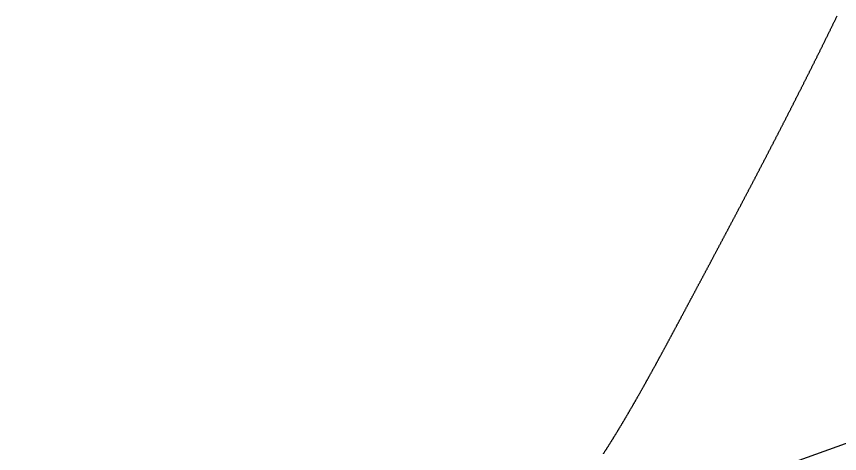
# Model space of a CAD drawing. Header units: millimetres. Extents: x 88 to 97873, y 32 to 55088.
# Drawn here: x 48993.658 to 48995.255, y 5108.225 to 5109.074 of the extents above; entities that cross this region are included whole.
import ezdxf

# ---------------------------------------------------------------- set-up
doc = ezdxf.new("R2010")
doc.units = ezdxf.units.MM
doc.header["$LTSCALE"] = 0.3

msp = doc.modelspace()

# ---------------------------------------------------------------- linework, layer by layer
msp.add_lwpolyline([(48994.7969, 5108.2248), (48994.7973, 5108.2255), (48994.7978, 5108.2262), (48994.7983, 5108.2269), (48994.7987, 5108.2276), (48994.7992, 5108.2284), (48994.7997, 5108.2291), (48994.8001, 5108.2298), (48994.8006, 5108.2305), (48994.801, 5108.2313), (48994.8015, 5108.232), (48994.802, 5108.2327), (48994.8024, 5108.2334), (48994.8029, 5108.2342), (48994.8034, 5108.2349), (48994.8038, 5108.2356), (48994.8043, 5108.2363), (48994.8048, 5108.2371), (48994.8052, 5108.2378), (48994.8057, 5108.2385), (48994.8062, 5108.2393), (48994.8066, 5108.24), (48994.8071, 5108.2407), (48994.8076, 5108.2415), (48994.808, 5108.2422), (48994.8085, 5108.2429), (48994.8089, 5108.2437), (48994.8094, 5108.2444), (48994.8099, 5108.2452), (48994.8103, 5108.2459), (48994.8108, 5108.2466), (48994.8113, 5108.2474), (48994.8117, 5108.2481), (48994.8122, 5108.2489), (48994.8127, 5108.2496), (48994.8131, 5108.2503), (48994.8136, 5108.2511), (48994.814, 5108.2518), (48994.8145, 5108.2526), (48994.815, 5108.2533), (48994.8154, 5108.2541), (48994.8159, 5108.2548), (48994.8164, 5108.2556), (48994.8168, 5108.2563), (48994.8173, 5108.2571), (48994.8177, 5108.2578), (48994.8182, 5108.2586), (48994.8187, 5108.2593), (48994.8191, 5108.2601), (48994.8196, 5108.2608), (48994.8201, 5108.2616), (48994.8205, 5108.2623), (48994.821, 5108.2631), (48994.8215, 5108.2638), (48994.8219, 5108.2646), (48994.8224, 5108.2654), (48994.8228, 5108.2661), (48994.8233, 5108.2669), (48994.8238, 5108.2676), (48994.8242, 5108.2684), (48994.8247, 5108.2692), (48994.8252, 5108.2699), (48994.8256, 5108.2707), (48994.8261, 5108.2714), (48994.8265, 5108.2722), (48994.827, 5108.273), (48994.8275, 5108.2737), (48994.8279, 5108.2745), (48994.8284, 5108.2753), (48994.8289, 5108.276), (48994.8293, 5108.2768), (48994.8298, 5108.2776), (48994.8302, 5108.2783), (48994.8307, 5108.2791), (48994.8312, 5108.2799), (48994.8316, 5108.2806), (48994.8321, 5108.2814), (48994.8326, 5108.2822), (48994.833, 5108.283), (48994.8335, 5108.2837), (48994.8339, 5108.2845), (48994.8344, 5108.2853), (48994.8349, 5108.2861), (48994.8353, 5108.2868), (48994.8358, 5108.2876), (48994.8363, 5108.2884), (48994.8367, 5108.2892), (48994.8372, 5108.29), (48994.8377, 5108.2907), (48994.8381, 5108.2915), (48994.8386, 5108.2923), (48994.839, 5108.2931), (48994.8395, 5108.2939), (48994.84, 5108.2947), (48994.8404, 5108.2954), (48994.8409, 5108.2962), (48994.8414, 5108.297), (48994.8418, 5108.2978), (48994.8423, 5108.2986), (48994.8427, 5108.2994), (48994.8432, 5108.3002), (48994.8437, 5108.3009), (48994.8441, 5108.3017), (48994.8446, 5108.3025), (48994.8451, 5108.3033), (48994.8455, 5108.3041), (48994.846, 5108.3049), (48994.8465, 5108.3057), (48994.8469, 5108.3065), (48994.8474, 5108.3073), (48994.8478, 5108.3081), (48994.8483, 5108.3089), (48994.8488, 5108.3097), (48994.8492, 5108.3105), (48994.8497, 5108.3113), (48994.8502, 5108.3121), (48994.8506, 5108.3129), (48994.8511, 5108.3137), (48994.8516, 5108.3145), (48994.852, 5108.3153), (48994.8525, 5108.3161), (48994.8529, 5108.3169), (48994.8534, 5108.3177), (48994.8539, 5108.3185), (48994.8543, 5108.3193), (48994.8548, 5108.3201), (48994.8553, 5108.3209), (48994.8557, 5108.3217), (48994.8562, 5108.3225), (48994.8567, 5108.3233), (48994.8571, 5108.3241), (48994.8576, 5108.3249), (48994.8581, 5108.3258), (48994.8585, 5108.3266), (48994.859, 5108.3274), (48994.8594, 5108.3282), (48994.8599, 5108.329), (48994.8604, 5108.3298), (48994.8608, 5108.3306), (48994.8613, 5108.3314), (48994.8618, 5108.3323), (48994.8622, 5108.3331), (48994.8627, 5108.3339), (48994.8632, 5108.3347), (48994.8636, 5108.3355), (48994.8641, 5108.3364), (48994.8646, 5108.3372), (48994.865, 5108.338), (48994.8655, 5108.3388), (48994.866, 5108.3396), (48994.8664, 5108.3405), (48994.8669, 5108.3413), (48994.8674, 5108.3421), (48994.8678, 5108.3429), (48994.8683, 5108.3438), (48994.8688, 5108.3446), (48994.8692, 5108.3454), (48994.8697, 5108.3462), (48994.8702, 5108.3471), (48994.8706, 5108.3479), (48994.8711, 5108.3487), (48994.8716, 5108.3496), (48994.872, 5108.3504), (48994.8725, 5108.3512), (48994.873, 5108.352), (48994.8734, 5108.3529), (48994.8739, 5108.3537), (48994.8744, 5108.3545), (48994.8748, 5108.3554), (48994.8753, 5108.3562), (48994.8758, 5108.357), (48994.8762, 5108.3579), (48994.8767, 5108.3587), (48994.8772, 5108.3596), (48994.8776, 5108.3604), (48994.8781, 5108.3612), (48994.8786, 5108.3621), (48994.8791, 5108.3629), (48994.8795, 5108.3638), (48994.88, 5108.3646), (48994.8805, 5108.3654), (48994.8809, 5108.3663), (48994.8814, 5108.3671), (48994.8819, 5108.368), (48994.8823, 5108.3688), (48994.8828, 5108.3697), (48994.8833, 5108.3705), (48994.8838, 5108.3714), (48994.8842, 5108.3722), (48994.8847, 5108.3731), (48994.8852, 5108.3739), (48994.8856, 5108.3748), (48994.8861, 5108.3756), (48994.8866, 5108.3765), (48994.887, 5108.3773), (48994.8875, 5108.3782), (48994.888, 5108.379), (48994.8885, 5108.3799), (48994.8889, 5108.3807), (48994.8894, 5108.3816), (48994.8899, 5108.3824), (48994.8903, 5108.3833), (48994.8908, 5108.3841), (48994.8913, 5108.385), (48994.8918, 5108.3859), (48994.8922, 5108.3867), (48994.8927, 5108.3876), (48994.8932, 5108.3884), (48994.8937, 5108.3893), (48994.8941, 5108.3902), (48994.8946, 5108.391), (48994.8951, 5108.3919), (48994.8955, 5108.3927), (48994.896, 5108.3936), (48994.8965, 5108.3945), (48994.897, 5108.3953), (48994.8974, 5108.3962), (48994.8979, 5108.3971), (48994.8984, 5108.3979), (48994.8989, 5108.3988), (48994.8993, 5108.3997), (48994.8998, 5108.4005), (48994.9003, 5108.4014), (48994.9008, 5108.4023), (48994.9012, 5108.4031), (48994.9017, 5108.404), (48994.9022, 5108.4049), (48994.9027, 5108.4058), (48994.9031, 5108.4066), (48994.9036, 5108.4075), (48994.9041, 5108.4084), (48994.9046, 5108.4093), (48994.9051, 5108.4101), (48994.9055, 5108.411), (48994.906, 5108.4119), (48994.9065, 5108.4128), (48994.907, 5108.4136), (48994.9074, 5108.4145), (48994.9079, 5108.4154), (48994.9084, 5108.4163), (48994.9089, 5108.4172), (48994.9094, 5108.418), (48994.9098, 5108.4189), (48994.9103, 5108.4198), (48994.9108, 5108.4207), (48994.9113, 5108.4216), (48994.9118, 5108.4225), (48994.9122, 5108.4234), (48994.9127, 5108.4242), (48994.9132, 5108.4251), (48994.9137, 5108.426), (48994.9142, 5108.4269), (48994.9146, 5108.4278), (48994.9151, 5108.4287), (48994.9156, 5108.4296), (48994.9161, 5108.4305), (48994.9166, 5108.4313), (48994.917, 5108.4322), (48994.9175, 5108.4331), (48994.918, 5108.434), (48994.9185, 5108.4349), (48994.919, 5108.4358), (48994.9195, 5108.4367), (48994.9199, 5108.4376), (48994.9204, 5108.4385), (48994.9209, 5108.4394), (48994.9214, 5108.4403), (48994.9219, 5108.4412), (48994.9224, 5108.4421), (48994.9228, 5108.443), (48994.9233, 5108.4439), (48994.9238, 5108.4448), (48994.9243, 5108.4457), (48994.9248, 5108.4466), (48994.9253, 5108.4475), (48994.9257, 5108.4484), (48994.9262, 5108.4493), (48994.9267, 5108.4502), (48994.9272, 5108.4511), (48994.9277, 5108.452), (48994.9282, 5108.4529), (48994.9287, 5108.4538), (48994.9292, 5108.4547), (48994.9296, 5108.4556), (48994.9301, 5108.4565), (48994.9306, 5108.4575), (48994.9311, 5108.4584), (48994.9316, 5108.4593), (48994.9321, 5108.4602), (48994.9326, 5108.4611), (48994.9331, 5108.462), (48994.9335, 5108.4629), (48994.934, 5108.4638), (48994.9345, 5108.4647), (48994.935, 5108.4657), (48994.9355, 5108.4666), (48994.936, 5108.4675), (48994.9365, 5108.4684), (48994.937, 5108.4693), (48994.9375, 5108.4702), (48994.938, 5108.4712), (48994.9385, 5108.4721), (48994.9389, 5108.473), (48994.9394, 5108.4739), (48994.9399, 5108.4748), (48994.9404, 5108.4758), (48994.9409, 5108.4767), (48994.9414, 5108.4776), (48994.9419, 5108.4785), (48994.9424, 5108.4794), (48994.9429, 5108.4804), (48994.9434, 5108.4813), (48994.9439, 5108.4822), (48994.9444, 5108.4831), (48994.9449, 5108.4841), (48994.9454, 5108.485), (48994.9459, 5108.4859), (48994.9464, 5108.4869), (48994.9469, 5108.4878), (48994.9474, 5108.4887), (48994.9478, 5108.4896), (48994.9483, 5108.4906), (48994.9488, 5108.4915), (48994.9493, 5108.4924), (48994.9498, 5108.4934), (48994.9503, 5108.4943), (48994.9508, 5108.4952), (48994.9513, 5108.4962), (48994.9518, 5108.4971), (48994.9523, 5108.498), (48994.9528, 5108.499), (48994.9533, 5108.4999), (48994.9538, 5108.5009), (48994.9543, 5108.5018), (48994.9548, 5108.5027), (48994.9553, 5108.5037), (48994.9558, 5108.5046), (48994.9563, 5108.5055), (48994.9568, 5108.5065), (48994.9573, 5108.5074), (48994.9578, 5108.5084), (48994.9583, 5108.5093), (48994.9589, 5108.5103), (48994.9594, 5108.5112), (48994.9599, 5108.5121), (48994.9604, 5108.5131), (48994.9609, 5108.514), (48994.9614, 5108.515), (48994.9619, 5108.5159), (48994.9624, 5108.5169), (48994.9629, 5108.5178), (48994.9634, 5108.5188), (48994.9639, 5108.5197), (48994.9644, 5108.5207), (48994.9649, 5108.5216), (48994.9654, 5108.5226), (48994.9659, 5108.5235), (48994.9664, 5108.5245), (48994.9669, 5108.5254), (48994.9675, 5108.5264), (48994.968, 5108.5273), (48994.9685, 5108.5283), (48994.969, 5108.5292), (48994.9695, 5108.5302), (48994.97, 5108.5312), (48994.9705, 5108.5321), (48994.971, 5108.5331), (48994.9715, 5108.534), (48994.972, 5108.535), (48994.9726, 5108.5359), (48994.9731, 5108.5369), (48994.9736, 5108.5379), (48994.9741, 5108.5388), (48994.9746, 5108.5398), (48994.9751, 5108.5407), (48994.9756, 5108.5417), (48994.9761, 5108.5427), (48994.9767, 5108.5436), (48994.9772, 5108.5446), (48994.9777, 5108.5456), (48994.9782, 5108.5465), (48994.9787, 5108.5475), (48994.9792, 5108.5485), (48994.9797, 5108.5494), (48994.9803, 5108.5504), (48994.9808, 5108.5514), (48994.9813, 5108.5523), (48994.9818, 5108.5533), (48994.9823, 5108.5543), (48994.9828, 5108.5552), (48994.9834, 5108.5562), (48994.9839, 5108.5572), (48994.9844, 5108.5582), (48994.9849, 5108.5591), (48994.9854, 5108.5601), (48994.9859, 5108.5611), (48994.9865, 5108.5621), (48994.987, 5108.563), (48994.9875, 5108.564), (48994.988, 5108.565), (48994.9885, 5108.566), (48994.9891, 5108.5669), (48994.9896, 5108.5679), (48994.9901, 5108.5689), (48994.9906, 5108.5699), (48994.9912, 5108.5708), (48994.9917, 5108.5718), (48994.9922, 5108.5728), (48994.9927, 5108.5738), (48994.9932, 5108.5748), (48994.9938, 5108.5757), (48994.9943, 5108.5767), (48994.9948, 5108.5777), (48994.9953, 5108.5787), (48994.9959, 5108.5797), (48994.9964, 5108.5807), (48994.9969, 5108.5817), (48994.9974, 5108.5826), (48994.998, 5108.5836), (48994.9985, 5108.5846), (48994.999, 5108.5856), (48994.9995, 5108.5866), (48995.0001, 5108.5876), (48995.0006, 5108.5886), (48995.0011, 5108.5896), (48995.0016, 5108.5905), (48995.0022, 5108.5915), (48995.0027, 5108.5925), (48995.0032, 5108.5935), (48995.0038, 5108.5945), (48995.0043, 5108.5955), (48995.0048, 5108.5965), (48995.0053, 5108.5975), (48995.0059, 5108.5985), (48995.0064, 5108.5995), (48995.0069, 5108.6005), (48995.0075, 5108.6015), (48995.008, 5108.6025), (48995.0085, 5108.6035), (48995.0091, 5108.6045), (48995.0096, 5108.6055), (48995.0101, 5108.6065), (48995.0106, 5108.6075), (48995.0112, 5108.6085), (48995.0117, 5108.6095), (48995.0122, 5108.6105), (48995.0128, 5108.6115), (48995.0133, 5108.6125), (48995.0138, 5108.6135), (48995.0144, 5108.6145), (48995.0149, 5108.6155), (48995.0154, 5108.6165), (48995.016, 5108.6175), (48995.0165, 5108.6185), (48995.017, 5108.6195), (48995.0176, 5108.6205), (48995.0181, 5108.6215), (48995.0186, 5108.6225), (48995.0192, 5108.6235), (48995.0197, 5108.6245), (48995.0203, 5108.6255), (48995.0208, 5108.6266), (48995.0213, 5108.6276), (48995.0219, 5108.6286), (48995.0224, 5108.6296), (48995.0229, 5108.6306), (48995.0235, 5108.6316), (48995.024, 5108.6326), (48995.0246, 5108.6336), (48995.0251, 5108.6347), (48995.0256, 5108.6357), (48995.0262, 5108.6367), (48995.0267, 5108.6377), (48995.0272, 5108.6387), (48995.0278, 5108.6397), (48995.0283, 5108.6407), (48995.0289, 5108.6418), (48995.0294, 5108.6428), (48995.0299, 5108.6438), (48995.0305, 5108.6448), (48995.031, 5108.6458), (48995.0316, 5108.6469), (48995.0321, 5108.6479), (48995.0326, 5108.6489), (48995.0332, 5108.6499), (48995.0337, 5108.6509), (48995.0343, 5108.652), (48995.0348, 5108.653), (48995.0354, 5108.654), (48995.0359, 5108.655), (48995.0364, 5108.6561), (48995.037, 5108.6571), (48995.0375, 5108.6581), (48995.0381, 5108.6591), (48995.0386, 5108.6602), (48995.0392, 5108.6612), (48995.0397, 5108.6622), (48995.0402, 5108.6632), (48995.0408, 5108.6643), (48995.0413, 5108.6653), (48995.0419, 5108.6663), (48995.0424, 5108.6674), (48995.043, 5108.6684), (48995.0435, 5108.6694), (48995.0441, 5108.6705), (48995.0446, 5108.6715), (48995.0451, 5108.6725), (48995.0457, 5108.6736), (48995.0462, 5108.6746), (48995.0468, 5108.6756), (48995.0473, 5108.6767), (48995.0479, 5108.6777), (48995.0484, 5108.6787), (48995.049, 5108.6798), (48995.0495, 5108.6808), (48995.0501, 5108.6818), (48995.0506, 5108.6829), (48995.0512, 5108.6839), (48995.0517, 5108.685), (48995.0523, 5108.686), (48995.0528, 5108.687), (48995.0534, 5108.6881), (48995.0539, 5108.6891), (48995.0545, 5108.6902), (48995.055, 5108.6912), (48995.0556, 5108.6922), (48995.0561, 5108.6933), (48995.0567, 5108.6943), (48995.0572, 5108.6954), (48995.0578, 5108.6964), (48995.0583, 5108.6975), (48995.0589, 5108.6985), (48995.0594, 5108.6995), (48995.06, 5108.7006), (48995.0605, 5108.7016), (48995.0611, 5108.7027), (48995.0616, 5108.7037), (48995.0622, 5108.7048), (48995.0627, 5108.7058), (48995.0633, 5108.7069), (48995.0638, 5108.7079), (48995.0644, 5108.709), (48995.0649, 5108.71), (48995.0655, 5108.7111), (48995.066, 5108.7121), (48995.0666, 5108.7132), (48995.0671, 5108.7142), (48995.0677, 5108.7153), (48995.0683, 5108.7163), (48995.0688, 5108.7174), (48995.0694, 5108.7184), (48995.0699, 5108.7195), (48995.0705, 5108.7206), (48995.071, 5108.7216), (48995.0716, 5108.7227), (48995.0721, 5108.7237), (48995.0727, 5108.7248), (48995.0732, 5108.7258), (48995.0738, 5108.7269), (48995.0744, 5108.728), (48995.0749, 5108.729), (48995.0755, 5108.7301), (48995.076, 5108.7311), (48995.0766, 5108.7322), (48995.0771, 5108.7333), (48995.0777, 5108.7343), (48995.0783, 5108.7354), (48995.0788, 5108.7364), (48995.0794, 5108.7375), (48995.0799, 5108.7386), (48995.0805, 5108.7396), (48995.081, 5108.7407), (48995.0816, 5108.7418), (48995.0822, 5108.7428), (48995.0827, 5108.7439), (48995.0833, 5108.745), (48995.0838, 5108.746), (48995.0844, 5108.7471), (48995.0849, 5108.7482), (48995.0855, 5108.7492), (48995.0861, 5108.7503), (48995.0866, 5108.7514), (48995.0872, 5108.7524), (48995.0877, 5108.7535), (48995.0883, 5108.7546), (48995.0889, 5108.7556), (48995.0894, 5108.7567), (48995.09, 5108.7578), (48995.0905, 5108.7589), (48995.0911, 5108.7599), (48995.0917, 5108.761), (48995.0922, 5108.7621), (48995.0928, 5108.7631), (48995.0933, 5108.7642), (48995.0939, 5108.7653), (48995.0945, 5108.7664), (48995.095, 5108.7674), (48995.0956, 5108.7685), (48995.0962, 5108.7696), (48995.0967, 5108.7707), (48995.0973, 5108.7717), (48995.0978, 5108.7728), (48995.0984, 5108.7739), (48995.099, 5108.775), (48995.0995, 5108.7761), (48995.1001, 5108.7771), (48995.1006, 5108.7782), (48995.1012, 5108.7793), (48995.1018, 5108.7804), (48995.1023, 5108.7815), (48995.1029, 5108.7825), (48995.1035, 5108.7836), (48995.104, 5108.7847), (48995.1046, 5108.7858), (48995.1052, 5108.7869), (48995.1057, 5108.788), (48995.1063, 5108.789), (48995.1068, 5108.7901), (48995.1074, 5108.7912), (48995.108, 5108.7923), (48995.1085, 5108.7934), (48995.1091, 5108.7945), (48995.1097, 5108.7956), (48995.1102, 5108.7966), (48995.1108, 5108.7977), (48995.1114, 5108.7988), (48995.1119, 5108.7999), (48995.1125, 5108.801), (48995.1131, 5108.8021), (48995.1136, 5108.8032), (48995.1142, 5108.8043), (48995.1148, 5108.8054), (48995.1153, 5108.8065), (48995.1159, 5108.8075), (48995.1165, 5108.8086), (48995.117, 5108.8097), (48995.1176, 5108.8108), (48995.1182, 5108.8119), (48995.1187, 5108.813), (48995.1193, 5108.8141), (48995.1199, 5108.8152), (48995.1204, 5108.8163), (48995.121, 5108.8174), (48995.1216, 5108.8185), (48995.1221, 5108.8196), (48995.1227, 5108.8207), (48995.1233, 5108.8218), (48995.1238, 5108.8229), (48995.1244, 5108.824), (48995.125, 5108.8251), (48995.1255, 5108.8262), (48995.1261, 5108.8273), (48995.1267, 5108.8284), (48995.1272, 5108.8295), (48995.1278, 5108.8306), (48995.1284, 5108.8317), (48995.1289, 5108.8328), (48995.1295, 5108.8339), (48995.1301, 5108.835), (48995.1306, 5108.8361), (48995.1312, 5108.8372), (48995.1318, 5108.8383), (48995.1323, 5108.8394), (48995.1329, 5108.8405), (48995.1335, 5108.8416), (48995.1341, 5108.8427), (48995.1346, 5108.8438), (48995.1352, 5108.8449), (48995.1358, 5108.846), (48995.1363, 5108.8471), (48995.1369, 5108.8482), (48995.1375, 5108.8493), (48995.138, 5108.8504), (48995.1386, 5108.8516), (48995.1392, 5108.8527), (48995.1398, 5108.8538), (48995.1403, 5108.8549), (48995.1409, 5108.856), (48995.1415, 5108.8571), (48995.142, 5108.8582), (48995.1426, 5108.8593), (48995.1432, 5108.8604), (48995.1437, 5108.8616), (48995.1443, 5108.8627), (48995.1449, 5108.8638), (48995.1455, 5108.8649), (48995.146, 5108.866), (48995.1466, 5108.8671), (48995.1472, 5108.8682), (48995.1477, 5108.8693), (48995.1483, 5108.8705), (48995.1489, 5108.8716), (48995.1495, 5108.8727), (48995.15, 5108.8738), (48995.1506, 5108.8749), (48995.1512, 5108.876), (48995.1517, 5108.8772), (48995.1523, 5108.8783), (48995.1529, 5108.8794), (48995.1535, 5108.8805), (48995.154, 5108.8816), (48995.1546, 5108.8828), (48995.1552, 5108.8839), (48995.1557, 5108.885), (48995.1563, 5108.8861), (48995.1569, 5108.8872), (48995.1575, 5108.8884), (48995.158, 5108.8895), (48995.1586, 5108.8906), (48995.1592, 5108.8917), (48995.1597, 5108.8928), (48995.1603, 5108.894), (48995.1609, 5108.8951), (48995.1615, 5108.8962), (48995.162, 5108.8973), (48995.1626, 5108.8985), (48995.1632, 5108.8996), (48995.1638, 5108.9007), (48995.1643, 5108.9018), (48995.1649, 5108.903), (48995.1655, 5108.9041), (48995.166, 5108.9052), (48995.1666, 5108.9064), (48995.1672, 5108.9075), (48995.1678, 5108.9086), (48995.1683, 5108.9097), (48995.1689, 5108.9109), (48995.1695, 5108.912), (48995.1701, 5108.9131), (48995.1706, 5108.9143), (48995.1712, 5108.9154), (48995.1718, 5108.9165), (48995.1724, 5108.9177), (48995.1729, 5108.9188), (48995.1735, 5108.9199), (48995.1741, 5108.921), (48995.1747, 5108.9222), (48995.1752, 5108.9233), (48995.1758, 5108.9244), (48995.1764, 5108.9256), (48995.1769, 5108.9267), (48995.1775, 5108.9279), (48995.1781, 5108.929), (48995.1787, 5108.9301), (48995.1792, 5108.9313), (48995.1798, 5108.9324), (48995.1804, 5108.9335), (48995.181, 5108.9347), (48995.1815, 5108.9358), (48995.1821, 5108.9369), (48995.1827, 5108.9381), (48995.1833, 5108.9392), (48995.1838, 5108.9404), (48995.1844, 5108.9415), (48995.185, 5108.9426), (48995.1856, 5108.9438), (48995.1861, 5108.9449), (48995.1867, 5108.9461), (48995.1873, 5108.9472), (48995.1879, 5108.9483), (48995.1884, 5108.9495), (48995.189, 5108.9506), (48995.1896, 5108.9518), (48995.1902, 5108.9529), (48995.1907, 5108.954), (48995.1913, 5108.9552), (48995.1919, 5108.9563), (48995.1925, 5108.9575), (48995.193, 5108.9586), (48995.1936, 5108.9598), (48995.1942, 5108.9609), (48995.1948, 5108.9621), (48995.1953, 5108.9632), (48995.1959, 5108.9644), (48995.1965, 5108.9655), (48995.197, 5108.9666), (48995.1976, 5108.9678), (48995.1982, 5108.9689), (48995.1988, 5108.9701), (48995.1993, 5108.9712), (48995.1999, 5108.9724), (48995.2005, 5108.9735), (48995.2011, 5108.9747), (48995.2016, 5108.9758), (48995.2022, 5108.977), (48995.2028, 5108.9781), (48995.2034, 5108.9793), (48995.2039, 5108.9804), (48995.2045, 5108.9816), (48995.2051, 5108.9827), (48995.2057, 5108.9839), (48995.2062, 5108.985), (48995.2068, 5108.9862), (48995.2074, 5108.9874), (48995.208, 5108.9885), (48995.2085, 5108.9897), (48995.2091, 5108.9908), (48995.2097, 5108.992), (48995.2103, 5108.9931), (48995.2108, 5108.9943), (48995.2114, 5108.9954), (48995.212, 5108.9966), (48995.2126, 5108.9977), (48995.2131, 5108.9989), (48995.2137, 5109.0001), (48995.2143, 5109.0012), (48995.2149, 5109.0024), (48995.2154, 5109.0035), (48995.216, 5109.0047), (48995.2166, 5109.0058), (48995.2172, 5109.007), (48995.2177, 5109.0082), (48995.2183, 5109.0093), (48995.2189, 5109.0105), (48995.2195, 5109.0116), (48995.22, 5109.0128), (48995.2206, 5109.014), (48995.2212, 5109.0151), (48995.2218, 5109.0163), (48995.2223, 5109.0175), (48995.2229, 5109.0186), (48995.2235, 5109.0198), (48995.2241, 5109.0209), (48995.2246, 5109.0221), (48995.2252, 5109.0233), (48995.2258, 5109.0244), (48995.2264, 5109.0256), (48995.2269, 5109.0268), (48995.2275, 5109.0279), (48995.2281, 5109.0291), (48995.2287, 5109.0303), (48995.2292, 5109.0314), (48995.2298, 5109.0326), (48995.2304, 5109.0337), (48995.2309, 5109.0349), (48995.2315, 5109.0361), (48995.2321, 5109.0372), (48995.2327, 5109.0384), (48995.2332, 5109.0396), (48995.2338, 5109.0408), (48995.2344, 5109.0419), (48995.235, 5109.0431), (48995.2355, 5109.0443), (48995.2361, 5109.0454), (48995.2367, 5109.0466), (48995.2373, 5109.0478), (48995.2378, 5109.0489), (48995.2384, 5109.0501), (48995.239, 5109.0513), (48995.2396, 5109.0525), (48995.2401, 5109.0536), (48995.2407, 5109.0548), (48995.2413, 5109.056), (48995.2418, 5109.0571), (48995.2424, 5109.0583), (48995.243, 5109.0595), (48995.2436, 5109.0607), (48995.2441, 5109.0618), (48995.2447, 5109.063), (48995.2453, 5109.0642), (48995.2459, 5109.0654), (48995.2464, 5109.0665), (48995.247, 5109.0677), (48995.2476, 5109.0689), (48995.2481, 5109.0701), (48995.2487, 5109.0712), (48995.2493, 5109.0724), (48995.2499, 5109.0736), (48995.2504, 5109.0748)])
for radius in [18.5479, 14.363, 11.4141]:
    msp.add_circle((48991.3414, 5118.9657), radius)

doc.saveas('drawing.dxf')
